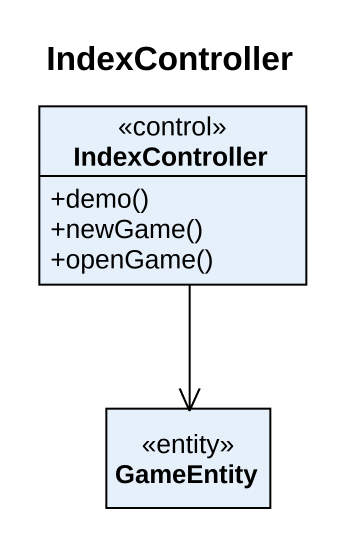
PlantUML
@startuml
title IndexController
hide circle
hide empty members
skinparam classAttributeIconSize 0
class IndexController <<control>> {
  +demo()
  +newGame()
  +openGame()
}
class GameEntity <<entity>>
IndexController --> GameEntity
@enduml
